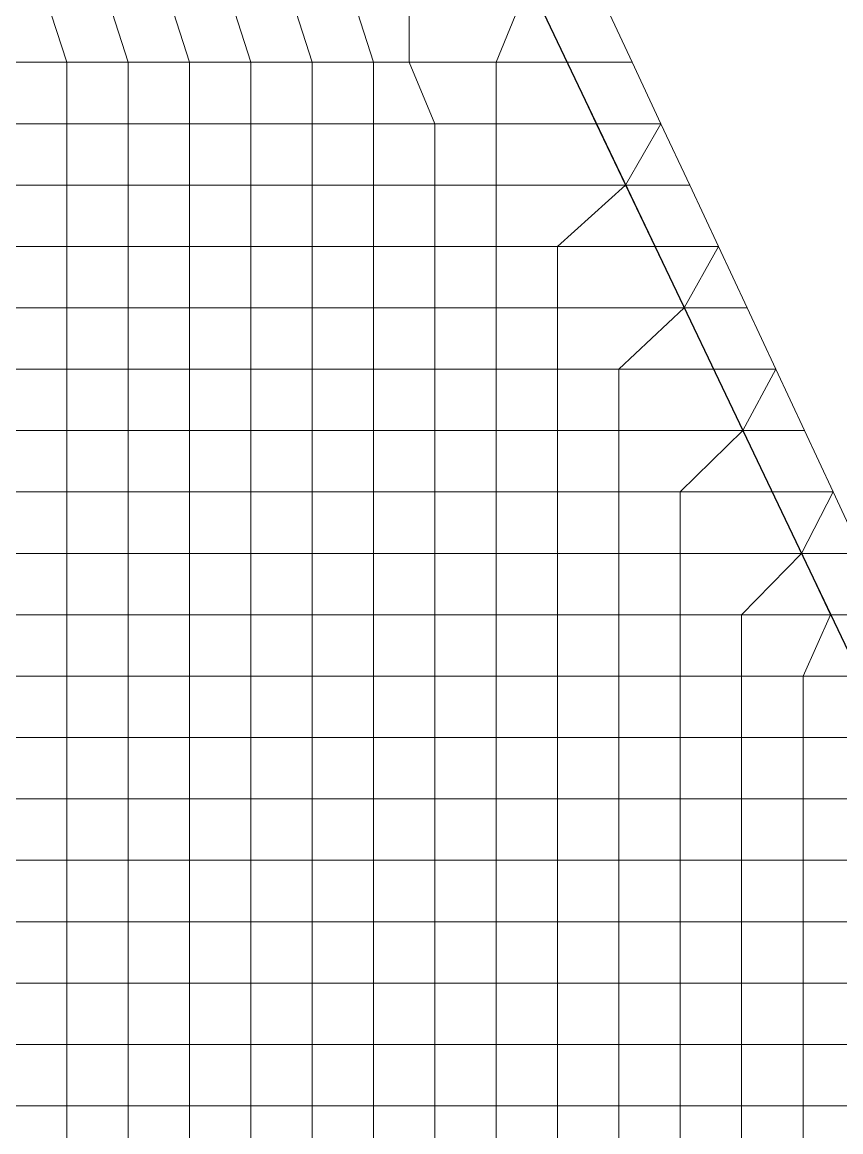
# Model space of a CAD drawing. Header units: inches. Extents: x 0 to 43.9, y -17.3 to 19.6.
# Drawn here: x 33.423 to 36.759, y -4.683 to -0.163 of the extents above; entities that cross this region are included whole.
import ezdxf

# ---------------------------------------------------------------- set-up
doc = ezdxf.new("R2010")
doc.units = ezdxf.units.IN
doc.header["$MEASUREMENT"] = 0
doc.layers.add('SAP.Beam 30X80', color=70, linetype='Continuous', lineweight=30)
doc.layers.add('SAP.Slab 30cm', color=11, linetype='Continuous', lineweight=15)

msp = doc.modelspace()

# ---------------------------------------------------------------- linework, layer by layer
at = {"layer": 'SAP.Beam 30X80'}
msp.add_line((34.35900000000004, 2.36341), (37.31209999999987, -3.821988999999998), dxfattribs=at)
at = {"layer": 'SAP.Slab 30cm'}
for points in [[(33.35499999999985, -0.3267500000000041), (33.60499999999986, -0.3267500000000041), (33.5, 0), (33.25, 0)], [(33.60499999999986, -0.3267500000000041), (33.85499999999986, -0.3267500000000041), (33.75, 0), (33.5, 0)], [(33.85499999999986, -0.3267500000000041), (34.10499999999986, -0.3267500000000041), (34, 0), (33.75, 0)], [(34.10499999999986, -0.3267500000000041), (34.35499999999986, -0.3267500000000041), (34.25, 0), (34, 0)], [(34.35499999999986, -0.3267500000000041), (34.60499999999985, -0.3267500000000041), (34.5, 0), (34.25, 0)], [(34.60499999999985, -0.3267500000000041), (34.85499999999986, -0.3267500000000041), (34.75, 0), (34.5, 0)], [(34.85499999999986, -0.3267500000000041), (35, -0.3267500000000041), (35, 0), (34.75, 0)], [(35, -0.3267500000000041), (35.35499999999986, -0.3267500000000041), (35.48736472974497, 0), (35, 0)], [(35.35499999999986, -0.3267500000000041), (35.6433652440206, -0.3267500000000041), (35.48736472974497, 0)], [(35.6433652440206, -0.3267500000000041), (35.90934234234226, -0.3267500000000041), (35.75650403418115, 0), (35.48736472974497, 0)], [(33.35499999999985, -0.5767500000000041), (33.60499999999986, -0.5767500000000041), (33.60499999999986, -0.3267500000000041), (33.35499999999985, -0.3267500000000041)], [(33.60499999999986, -0.5767500000000041), (33.85499999999986, -0.5767500000000041), (33.85499999999986, -0.3267500000000041), (33.60499999999986, -0.3267500000000041)], [(33.85499999999986, -0.5767500000000041), (34.10499999999986, -0.5767500000000041), (34.10499999999986, -0.3267500000000041), (33.85499999999986, -0.3267500000000041)], [(34.10499999999986, -0.5767500000000041), (34.35499999999986, -0.5767500000000041), (34.35499999999986, -0.3267500000000041), (34.10499999999986, -0.3267500000000041)], [(34.35499999999986, -0.5767500000000041), (34.60499999999985, -0.5767500000000041), (34.60499999999985, -0.3267500000000041), (34.35499999999986, -0.3267500000000041)], [(34.60499999999985, -0.5767500000000041), (34.85499999999986, -0.5767500000000041), (34.85499999999986, -0.3267500000000041), (34.60499999999985, -0.3267500000000041)], [(34.85499999999986, -0.5767500000000041), (35.10499999999986, -0.5767500000000041), (35, -0.3267500000000041), (34.85499999999986, -0.3267500000000041)], [(35.10499999999986, -0.5767500000000041), (35.35499999999986, -0.5767500000000041), (35.35499999999986, -0.3267500000000041), (35, -0.3267500000000041)], [(35.35499999999986, -0.5767500000000041), (35.762722944308, -0.5767500000000041), (35.6433652440206, -0.3267500000000041), (35.35499999999986, -0.3267500000000041)], [(35.762722944308, -0.5767500000000041), (36.02628060413346, -0.5767500000000041), (35.90934234234226, -0.3267500000000041), (35.6433652440206, -0.3267500000000041)], [(33.35499999999985, -0.8267500000000039), (33.60499999999986, -0.8267500000000039), (33.60499999999986, -0.5767500000000041), (33.35499999999985, -0.5767500000000041)], [(33.60499999999986, -0.8267500000000039), (33.85499999999986, -0.8267500000000039), (33.85499999999986, -0.5767500000000041), (33.60499999999986, -0.5767500000000041)], [(33.85499999999986, -0.8267500000000039), (34.10499999999986, -0.8267500000000039), (34.10499999999986, -0.5767500000000041), (33.85499999999986, -0.5767500000000041)], [(34.10499999999986, -0.8267500000000039), (34.35499999999986, -0.8267500000000039), (34.35499999999986, -0.5767500000000041), (34.10499999999986, -0.5767500000000041)], [(34.35499999999986, -0.8267500000000039), (34.60499999999985, -0.8267500000000039), (34.60499999999985, -0.5767500000000041), (34.35499999999986, -0.5767500000000041)], [(34.60499999999985, -0.8267500000000039), (34.85499999999986, -0.8267500000000039), (34.85499999999986, -0.5767500000000041), (34.60499999999985, -0.5767500000000041)], [(34.85499999999986, -0.8267500000000039), (35.10499999999986, -0.8267500000000039), (35.10499999999986, -0.5767500000000041), (34.85499999999986, -0.5767500000000041)], [(35.10499999999986, -0.8267500000000039), (35.35499999999986, -0.8267500000000039), (35.35499999999986, -0.5767500000000041), (35.10499999999986, -0.5767500000000041)], [(35.35499999999986, -0.8267500000000039), (35.88208064459539, -0.8267500000000036), (35.762722944308, -0.5767500000000041), (35.35499999999986, -0.5767500000000041)], [(35.88208064459539, -0.8267500000000036), (35.88208064459539, -0.8267500000000036), (36.02628060413346, -0.5767500000000041), (35.762722944308, -0.5767500000000041)], [(35.88208064459539, -0.8267500000000019), (36.14321886592467, -0.8267500000000056), (36.02628060413346, -0.5767500000000041)], [(33.35499999999985, -1.076750000000004), (33.60499999999986, -1.076750000000004), (33.60499999999986, -0.8267500000000039), (33.35499999999985, -0.8267500000000039)], [(33.60499999999986, -1.076750000000004), (33.85499999999986, -1.076750000000004), (33.85499999999986, -0.8267500000000039), (33.60499999999986, -0.8267500000000039)], [(33.85499999999986, -1.076750000000004), (34.10499999999986, -1.076750000000004), (34.10499999999986, -0.8267500000000039), (33.85499999999986, -0.8267500000000039)], [(34.10499999999986, -1.076750000000004), (34.35499999999986, -1.076750000000004), (34.35499999999986, -0.8267500000000039), (34.10499999999986, -0.8267500000000039)], [(34.35499999999986, -1.076750000000004), (34.60499999999985, -1.076750000000004), (34.60499999999985, -0.8267500000000039), (34.35499999999986, -0.8267500000000039)], [(34.60499999999985, -1.076750000000004), (34.85499999999986, -1.076750000000004), (34.85499999999986, -0.8267500000000039), (34.60499999999985, -0.8267500000000039)], [(34.85499999999986, -1.076750000000004), (35.10499999999986, -1.076750000000004), (35.10499999999986, -0.8267500000000039), (34.85499999999986, -0.8267500000000039)], [(35.10499999999986, -1.076750000000004), (35.35499999999986, -1.076750000000004), (35.35499999999986, -0.8267500000000039), (35.10499999999986, -0.8267500000000039)], [(35.35499999999986, -1.076750000000004), (35.60499999999986, -1.076750000000004), (35.88208064459539, -0.8267500000000036), (35.35499999999986, -0.8267500000000039)], [(35.60499999999986, -1.076750000000004), (36.00143834488279, -1.076750000000004), (35.88208064459539, -0.8267500000000036)], [(36.00143834488279, -1.076750000000004), (36.26015712771587, -1.076750000000004), (36.14321886592467, -0.8267500000000056), (35.88208064459539, -0.8267500000000036)], [(33.35499999999985, -1.326750000000004), (33.60499999999986, -1.326750000000004), (33.60499999999986, -1.076750000000004), (33.35499999999985, -1.076750000000004)], [(33.60499999999986, -1.326750000000004), (33.85499999999986, -1.326750000000004), (33.85499999999986, -1.076750000000004), (33.60499999999986, -1.076750000000004)], [(33.85499999999986, -1.326750000000004), (34.10499999999986, -1.326750000000004), (34.10499999999986, -1.076750000000004), (33.85499999999986, -1.076750000000004)], [(34.10499999999986, -1.326750000000004), (34.35499999999986, -1.326750000000004), (34.35499999999986, -1.076750000000004), (34.10499999999986, -1.076750000000004)], [(34.35499999999986, -1.326750000000004), (34.60499999999985, -1.326750000000004), (34.60499999999985, -1.076750000000004), (34.35499999999986, -1.076750000000004)], [(34.60499999999985, -1.326750000000004), (34.85499999999986, -1.326750000000004), (34.85499999999986, -1.076750000000004), (34.60499999999985, -1.076750000000004)], [(34.85499999999986, -1.326750000000004), (35.10499999999986, -1.326750000000004), (35.10499999999986, -1.076750000000004), (34.85499999999986, -1.076750000000004)], [(35.10499999999986, -1.326750000000004), (35.35499999999986, -1.326750000000004), (35.35499999999986, -1.076750000000004), (35.10499999999986, -1.076750000000004)], [(35.35499999999986, -1.326750000000004), (35.60499999999986, -1.326750000000004), (35.60499999999986, -1.076750000000004), (35.35499999999986, -1.076750000000004)], [(35.60499999999986, -1.326750000000004), (36.12079604517018, -1.32675), (36.00143834488279, -1.076750000000004), (35.60499999999986, -1.076750000000004)], [(36.12079604517018, -1.32675), (36.12079604517018, -1.326750000000004), (36.26015712771587, -1.076750000000004), (36.00143834488279, -1.076750000000004)], [(36.12079604517018, -1.326750000000004), (36.37709538950708, -1.326750000000004), (36.26015712771587, -1.076750000000004)], [(33.35499999999985, -1.576750000000004), (33.60499999999986, -1.576750000000004), (33.60499999999986, -1.326750000000004), (33.35499999999985, -1.326750000000004)], [(33.60499999999986, -1.576750000000004), (33.85499999999986, -1.576750000000004), (33.85499999999986, -1.326750000000004), (33.60499999999986, -1.326750000000004)], [(33.85499999999986, -1.576750000000004), (34.10499999999986, -1.576750000000004), (34.10499999999986, -1.326750000000004), (33.85499999999986, -1.326750000000004)], [(34.10499999999986, -1.576750000000004), (34.35499999999986, -1.576750000000004), (34.35499999999986, -1.326750000000004), (34.10499999999986, -1.326750000000004)], [(34.35499999999986, -1.576750000000004), (34.60499999999985, -1.576750000000004), (34.60499999999985, -1.326750000000004), (34.35499999999986, -1.326750000000004)], [(34.60499999999985, -1.576750000000004), (34.85499999999986, -1.576750000000004), (34.85499999999986, -1.326750000000004), (34.60499999999985, -1.326750000000004)], [(34.85499999999986, -1.576750000000004), (35.10499999999986, -1.576750000000004), (35.10499999999986, -1.326750000000004), (34.85499999999986, -1.326750000000004)], [(35.10499999999986, -1.576750000000004), (35.35499999999986, -1.576750000000004), (35.35499999999986, -1.326750000000004), (35.10499999999986, -1.326750000000004)], [(35.35499999999986, -1.576750000000004), (35.60499999999986, -1.576750000000004), (35.60499999999986, -1.326750000000004), (35.35499999999986, -1.326750000000004)], [(35.60499999999986, -1.576750000000004), (35.85499999999985, -1.576750000000004), (36.12079604517018, -1.32675), (35.60499999999986, -1.326750000000004)], [(35.85499999999985, -1.576750000000004), (36.24015374545758, -1.576750000000004), (36.12079604517018, -1.326750000000004), (36.12079604517018, -1.32675)], [(36.24015374545758, -1.576750000000004), (36.49403365129828, -1.576750000000004), (36.37709538950708, -1.326750000000004), (36.12079604517018, -1.326750000000004)], [(33.35499999999985, -1.826750000000004), (33.60499999999986, -1.826750000000004), (33.60499999999986, -1.576750000000004), (33.35499999999985, -1.576750000000004)], [(33.60499999999986, -1.826750000000004), (33.85499999999986, -1.826750000000004), (33.85499999999986, -1.576750000000004), (33.60499999999986, -1.576750000000004)], [(33.85499999999986, -1.826750000000004), (34.10499999999986, -1.826750000000004), (34.10499999999986, -1.576750000000004), (33.85499999999986, -1.576750000000004)], [(34.10499999999986, -1.826750000000004), (34.35499999999986, -1.826750000000004), (34.35499999999986, -1.576750000000004), (34.10499999999986, -1.576750000000004)], [(34.35499999999986, -1.826750000000004), (34.60499999999985, -1.826750000000004), (34.60499999999985, -1.576750000000004), (34.35499999999986, -1.576750000000004)], [(34.60499999999985, -1.826750000000004), (34.85499999999986, -1.826750000000004), (34.85499999999986, -1.576750000000004), (34.60499999999985, -1.576750000000004)], [(34.85499999999986, -1.826750000000004), (35.10499999999986, -1.826750000000004), (35.10499999999986, -1.576750000000004), (34.85499999999986, -1.576750000000004)], [(35.10499999999986, -1.826750000000004), (35.35499999999986, -1.826750000000004), (35.35499999999986, -1.576750000000004), (35.10499999999986, -1.576750000000004)], [(35.35499999999986, -1.826750000000004), (35.60499999999986, -1.826750000000004), (35.60499999999986, -1.576750000000004), (35.35499999999986, -1.576750000000004)], [(35.60499999999986, -1.826750000000004), (35.85499999999985, -1.826750000000004), (35.85499999999985, -1.576750000000004), (35.60499999999986, -1.576750000000004)], [(35.85499999999985, -1.826750000000004), (36.35951144574497, -1.826750000000004), (36.24015374545758, -1.576750000000004), (35.85499999999985, -1.576750000000004)], [(36.35951144574497, -1.826750000000004), (36.35951144574497, -1.826750000000004), (36.49403365129828, -1.576750000000004), (36.24015374545758, -1.576750000000004)], [(36.35951144574497, -1.826750000000004), (36.61097191308949, -1.826750000000004), (36.49403365129828, -1.576750000000004)], [(33.35499999999985, -2.076750000000004), (33.60499999999986, -2.076750000000004), (33.60499999999986, -1.826750000000004), (33.35499999999985, -1.826750000000004)], [(33.60499999999986, -2.076750000000004), (33.85499999999986, -2.076750000000004), (33.85499999999986, -1.826750000000004), (33.60499999999986, -1.826750000000004)], [(33.85499999999986, -2.076750000000004), (34.10499999999986, -2.076750000000004), (34.10499999999986, -1.826750000000004), (33.85499999999986, -1.826750000000004)], [(34.10499999999986, -2.076750000000004), (34.35499999999986, -2.076750000000004), (34.35499999999986, -1.826750000000004), (34.10499999999986, -1.826750000000004)], [(34.35499999999986, -2.076750000000004), (34.60499999999985, -2.076750000000004), (34.60499999999985, -1.826750000000004), (34.35499999999986, -1.826750000000004)], [(34.60499999999985, -2.076750000000004), (34.85499999999986, -2.076750000000004), (34.85499999999986, -1.826750000000004), (34.60499999999985, -1.826750000000004)], [(34.85499999999986, -2.076750000000004), (35.10499999999986, -2.076750000000004), (35.10499999999986, -1.826750000000004), (34.85499999999986, -1.826750000000004)], [(35.10499999999986, -2.076750000000004), (35.35499999999986, -2.076750000000004), (35.35499999999986, -1.826750000000004), (35.10499999999986, -1.826750000000004)], [(35.35499999999986, -2.076750000000004), (35.60499999999986, -2.076750000000004), (35.60499999999986, -1.826750000000004), (35.35499999999986, -1.826750000000004)], [(35.60499999999986, -2.076750000000004), (35.85499999999985, -2.076750000000004), (35.85499999999985, -1.826750000000004), (35.60499999999986, -1.826750000000004)], [(35.85499999999985, -2.076750000000004), (36.10499999999986, -2.076750000000004), (36.35951144574497, -1.826750000000004), (35.85499999999985, -1.826750000000004)], [(36.10499999999986, -2.076750000000004), (36.47886914603237, -2.076750000000004), (36.35951144574497, -1.826750000000004)], [(36.47886914603237, -2.076750000000004), (36.72791017488068, -2.076750000000004), (36.61097191308949, -1.826750000000004), (36.35951144574497, -1.826750000000004)], [(33.35499999999985, -2.326750000000004), (33.60499999999986, -2.326750000000004), (33.60499999999986, -2.076750000000004), (33.35499999999985, -2.076750000000004)], [(33.60499999999986, -2.326750000000004), (33.85499999999986, -2.326750000000004), (33.85499999999986, -2.076750000000004), (33.60499999999986, -2.076750000000004)], [(33.85499999999986, -2.326750000000004), (34.10499999999986, -2.326750000000004), (34.10499999999986, -2.076750000000004), (33.85499999999986, -2.076750000000004)], [(34.10499999999986, -2.326750000000004), (34.35499999999986, -2.326750000000004), (34.35499999999986, -2.076750000000004), (34.10499999999986, -2.076750000000004)], [(34.35499999999986, -2.326750000000004), (34.60499999999985, -2.326750000000004), (34.60499999999985, -2.076750000000004), (34.35499999999986, -2.076750000000004)], [(34.60499999999985, -2.326750000000004), (34.85499999999986, -2.326750000000004), (34.85499999999986, -2.076750000000004), (34.60499999999985, -2.076750000000004)], [(34.85499999999986, -2.326750000000004), (35.10499999999986, -2.326750000000004), (35.10499999999986, -2.076750000000004), (34.85499999999986, -2.076750000000004)], [(35.10499999999986, -2.326750000000004), (35.35499999999986, -2.326750000000004), (35.35499999999986, -2.076750000000004), (35.10499999999986, -2.076750000000004)], [(35.35499999999986, -2.326750000000004), (35.60499999999986, -2.326750000000004), (35.60499999999986, -2.076750000000004), (35.35499999999986, -2.076750000000004)], [(35.60499999999986, -2.326750000000004), (35.85499999999985, -2.326750000000004), (35.85499999999985, -2.076750000000004), (35.60499999999986, -2.076750000000004)], [(35.85499999999985, -2.326750000000004), (36.10499999999986, -2.326750000000004), (36.10499999999986, -2.076750000000004), (35.85499999999985, -2.076750000000004)], [(36.10499999999986, -2.326750000000004), (36.59822684631976, -2.326750000000004), (36.47886914603237, -2.076750000000004), (36.10499999999986, -2.076750000000004)], [(36.59822684631976, -2.326750000000004), (36.59822684631976, -2.326750000000004), (36.72791017488068, -2.076750000000004), (36.47886914603237, -2.076750000000004)], [(36.59822684631976, -2.326750000000004), (36.84484843667191, -2.326750000000004), (36.72791017488068, -2.07675), (36.72791017488068, -2.076750000000004)], [(33.35499999999985, -2.576750000000004), (33.60499999999986, -2.576750000000004), (33.60499999999986, -2.326750000000004), (33.35499999999985, -2.326750000000004)], [(33.60499999999986, -2.576750000000004), (33.85499999999986, -2.576750000000004), (33.85499999999986, -2.326750000000004), (33.60499999999986, -2.326750000000004)], [(33.85499999999986, -2.576750000000004), (34.10499999999986, -2.576750000000004), (34.10499999999986, -2.326750000000004), (33.85499999999986, -2.326750000000004)], [(34.10499999999986, -2.576750000000004), (34.35499999999986, -2.576750000000004), (34.35499999999986, -2.326750000000004), (34.10499999999986, -2.326750000000004)], [(34.35499999999986, -2.576750000000004), (34.60499999999985, -2.576750000000004), (34.60499999999985, -2.326750000000004), (34.35499999999986, -2.326750000000004)], [(34.60499999999985, -2.576750000000004), (34.85499999999986, -2.576750000000004), (34.85499999999986, -2.326750000000004), (34.60499999999985, -2.326750000000004)], [(34.85499999999986, -2.576750000000004), (35.10499999999986, -2.576750000000004), (35.10499999999986, -2.326750000000004), (34.85499999999986, -2.326750000000004)], [(35.10499999999986, -2.576750000000004), (35.35499999999986, -2.576750000000004), (35.35499999999986, -2.326750000000004), (35.10499999999986, -2.326750000000004)], [(35.35499999999986, -2.576750000000004), (35.60499999999986, -2.576750000000004), (35.60499999999986, -2.326750000000004), (35.35499999999986, -2.326750000000004)], [(35.60499999999986, -2.576750000000004), (35.85499999999985, -2.576750000000004), (35.85499999999985, -2.326750000000004), (35.60499999999986, -2.326750000000004)], [(35.85499999999985, -2.576750000000004), (36.10499999999986, -2.576750000000004), (36.10499999999986, -2.326750000000004), (35.85499999999985, -2.326750000000004)], [(36.10499999999986, -2.576750000000004), (36.35499999999986, -2.576750000000004), (36.59822684631976, -2.326750000000004), (36.10499999999986, -2.326750000000004)], [(36.35499999999986, -2.576750000000004), (36.71758454660716, -2.576750000000004), (36.59822684631976, -2.326750000000004)], [(36.71758454660716, -2.576750000000004), (36.9617866984631, -2.576750000000004), (36.84484843667191, -2.326750000000004), (36.59822684631976, -2.326750000000004)], [(33.35499999999985, -2.826750000000004), (33.60499999999986, -2.826750000000004), (33.60499999999986, -2.576750000000004), (33.35499999999985, -2.576750000000004)], [(33.60499999999986, -2.826750000000004), (33.85499999999986, -2.826750000000004), (33.85499999999986, -2.576750000000004), (33.60499999999986, -2.576750000000004)], [(33.85499999999986, -2.826750000000004), (34.10499999999986, -2.826750000000004), (34.10499999999986, -2.576750000000004), (33.85499999999986, -2.576750000000004)], [(34.10499999999986, -2.826750000000004), (34.35499999999986, -2.826750000000004), (34.35499999999986, -2.576750000000004), (34.10499999999986, -2.576750000000004)], [(34.35499999999986, -2.826750000000004), (34.60499999999985, -2.826750000000004), (34.60499999999985, -2.576750000000004), (34.35499999999986, -2.576750000000004)], [(34.60499999999985, -2.826750000000004), (34.85499999999986, -2.826750000000004), (34.85499999999986, -2.576750000000004), (34.60499999999985, -2.576750000000004)], [(34.85499999999986, -2.826750000000004), (35.10499999999986, -2.826750000000004), (35.10499999999986, -2.576750000000004), (34.85499999999986, -2.576750000000004)], [(35.10499999999986, -2.826750000000004), (35.35499999999986, -2.826750000000004), (35.35499999999986, -2.576750000000004), (35.10499999999986, -2.576750000000004)], [(35.35499999999986, -2.826750000000004), (35.60499999999986, -2.826750000000004), (35.60499999999986, -2.576750000000004), (35.35499999999986, -2.576750000000004)], [(35.60499999999986, -2.826750000000004), (35.85499999999985, -2.826750000000004), (35.85499999999985, -2.576750000000004), (35.60499999999986, -2.576750000000004)], [(35.85499999999985, -2.826750000000004), (36.10499999999986, -2.826750000000004), (36.10499999999986, -2.576750000000004), (35.85499999999985, -2.576750000000004)], [(36.10499999999986, -2.826750000000004), (36.35499999999986, -2.826750000000004), (36.35499999999986, -2.576750000000004), (36.10499999999986, -2.576750000000004)], [(36.35499999999986, -2.826750000000004), (36.60499999999986, -2.826750000000004), (36.71758454660716, -2.576750000000004), (36.35499999999986, -2.576750000000004)], [(36.60499999999986, -2.826750000000004), (36.83694224689455, -2.826750000000004), (36.9617866984631, -2.576750000000004), (36.71758454660716, -2.576750000000004)], [(33.35499999999985, -3.076750000000004), (33.60499999999986, -3.076750000000004), (33.60499999999986, -2.826750000000004), (33.35499999999985, -2.826750000000004)], [(33.60499999999986, -3.076750000000004), (33.85499999999986, -3.076750000000004), (33.85499999999986, -2.826750000000004), (33.60499999999986, -2.826750000000004)], [(33.85499999999986, -3.076750000000004), (34.10499999999986, -3.076750000000004), (34.10499999999986, -2.826750000000004), (33.85499999999986, -2.826750000000004)], [(34.10499999999986, -3.076750000000004), (34.35499999999986, -3.076750000000004), (34.35499999999986, -2.826750000000004), (34.10499999999986, -2.826750000000004)], [(34.35499999999986, -3.076750000000004), (34.60499999999985, -3.076750000000004), (34.60499999999985, -2.826750000000004), (34.35499999999986, -2.826750000000004)], [(34.60499999999985, -3.076750000000004), (34.85499999999986, -3.076750000000004), (34.85499999999986, -2.826750000000004), (34.60499999999985, -2.826750000000004)], [(34.85499999999986, -3.076750000000004), (35.10499999999986, -3.076750000000004), (35.10499999999986, -2.826750000000004), (34.85499999999986, -2.826750000000004)], [(35.10499999999986, -3.076750000000004), (35.35499999999986, -3.076750000000004), (35.35499999999986, -2.826750000000004), (35.10499999999986, -2.826750000000004)], [(35.35499999999986, -3.076750000000004), (35.60499999999986, -3.076750000000004), (35.60499999999986, -2.826750000000004), (35.35499999999986, -2.826750000000004)], [(35.60499999999986, -3.076750000000004), (35.85499999999985, -3.076750000000004), (35.85499999999985, -2.826750000000004), (35.60499999999986, -2.826750000000004)], [(35.85499999999985, -3.076750000000004), (36.10499999999986, -3.076750000000004), (36.10499999999986, -2.826750000000004), (35.85499999999985, -2.826750000000004)], [(36.10499999999986, -3.076750000000004), (36.35499999999986, -3.076750000000004), (36.35499999999986, -2.826750000000004), (36.10499999999986, -2.826750000000004)], [(36.35499999999986, -3.076750000000004), (36.60499999999986, -3.076750000000004), (36.60499999999986, -2.826750000000004), (36.35499999999986, -2.826750000000004)], [(36.60499999999986, -3.076750000000004), (36.95629994718196, -3.076750000000004), (36.83694224689455, -2.826750000000004), (36.60499999999986, -2.826750000000004)], [(33.35499999999985, -3.326750000000004), (33.60499999999986, -3.326750000000004), (33.60499999999986, -3.076750000000004), (33.35499999999985, -3.076750000000004)], [(33.60499999999986, -3.326750000000004), (33.85499999999986, -3.326750000000004), (33.85499999999986, -3.076750000000004), (33.60499999999986, -3.076750000000004)], [(33.85499999999986, -3.326750000000004), (34.10499999999986, -3.326750000000004), (34.10499999999986, -3.076750000000004), (33.85499999999986, -3.076750000000004)], [(34.10499999999986, -3.326750000000004), (34.35499999999986, -3.326750000000004), (34.35499999999986, -3.076750000000004), (34.10499999999986, -3.076750000000004)], [(34.35499999999986, -3.326750000000004), (34.60499999999985, -3.326750000000004), (34.60499999999985, -3.076750000000004), (34.35499999999986, -3.076750000000004)], [(34.60499999999985, -3.326750000000004), (34.85499999999986, -3.326750000000004), (34.85499999999986, -3.076750000000004), (34.60499999999985, -3.076750000000004)], [(34.85499999999986, -3.326750000000004), (35.10499999999986, -3.326750000000004), (35.10499999999986, -3.076750000000004), (34.85499999999986, -3.076750000000004)], [(35.10499999999986, -3.326750000000004), (35.35499999999986, -3.326750000000004), (35.35499999999986, -3.076750000000004), (35.10499999999986, -3.076750000000004)], [(35.35499999999986, -3.326750000000004), (35.60499999999986, -3.326750000000004), (35.60499999999986, -3.076750000000004), (35.35499999999986, -3.076750000000004)], [(35.60499999999986, -3.326750000000004), (35.85499999999985, -3.326750000000004), (35.85499999999985, -3.076750000000004), (35.60499999999986, -3.076750000000004)], [(35.85499999999985, -3.326750000000004), (36.10499999999986, -3.326750000000004), (36.10499999999986, -3.076750000000004), (35.85499999999985, -3.076750000000004)], [(36.10499999999986, -3.326750000000004), (36.35499999999986, -3.326750000000004), (36.35499999999986, -3.076750000000004), (36.10499999999986, -3.076750000000004)], [(36.35499999999986, -3.326750000000004), (36.60499999999986, -3.326750000000004), (36.60499999999986, -3.076750000000004), (36.35499999999986, -3.076750000000004)], [(36.60499999999986, -3.326750000000004), (37.07565764746934, -3.326750000000004), (36.95629994718196, -3.076750000000004), (36.60499999999986, -3.076750000000004)], [(33.35499999999985, -3.576750000000004), (33.60499999999986, -3.576750000000004), (33.60499999999986, -3.326750000000004), (33.35499999999985, -3.326750000000004)], [(33.60499999999986, -3.576750000000004), (33.85499999999986, -3.576750000000004), (33.85499999999986, -3.326750000000004), (33.60499999999986, -3.326750000000004)], [(33.85499999999986, -3.576750000000004), (34.10499999999986, -3.576750000000004), (34.10499999999986, -3.326750000000004), (33.85499999999986, -3.326750000000004)], [(34.10499999999986, -3.576750000000004), (34.35499999999986, -3.576750000000004), (34.35499999999986, -3.326750000000004), (34.10499999999986, -3.326750000000004)], [(34.35499999999986, -3.576750000000004), (34.60499999999985, -3.576750000000004), (34.60499999999985, -3.326750000000004), (34.35499999999986, -3.326750000000004)], [(34.60499999999985, -3.576750000000004), (34.85499999999986, -3.576750000000004), (34.85499999999986, -3.326750000000004), (34.60499999999985, -3.326750000000004)], [(34.85499999999986, -3.576750000000004), (35.10499999999986, -3.576750000000004), (35.10499999999986, -3.326750000000004), (34.85499999999986, -3.326750000000004)], [(35.10499999999986, -3.576750000000004), (35.35499999999986, -3.576750000000004), (35.35499999999986, -3.326750000000004), (35.10499999999986, -3.326750000000004)], [(35.35499999999986, -3.576750000000004), (35.60499999999986, -3.576750000000004), (35.60499999999986, -3.326750000000004), (35.35499999999986, -3.326750000000004)], [(35.60499999999986, -3.576750000000004), (35.85499999999985, -3.576750000000004), (35.85499999999985, -3.326750000000004), (35.60499999999986, -3.326750000000004)], [(35.85499999999985, -3.576750000000004), (36.10499999999986, -3.576750000000004), (36.10499999999986, -3.326750000000004), (35.85499999999985, -3.326750000000004)], [(36.10499999999986, -3.576750000000004), (36.35499999999986, -3.576750000000004), (36.35499999999986, -3.326750000000004), (36.10499999999986, -3.326750000000004)], [(36.35499999999986, -3.576750000000004), (36.60499999999986, -3.576750000000004), (36.60499999999986, -3.326750000000004), (36.35499999999986, -3.326750000000004)], [(36.60499999999986, -3.576750000000004), (36.85499999999986, -3.576750000000004), (36.85499999999986, -3.326750000000004), (36.60499999999986, -3.326750000000004)], [(33.35499999999985, -3.826750000000004), (33.60499999999986, -3.826750000000004), (33.60499999999986, -3.576750000000004), (33.35499999999985, -3.576750000000004)], [(33.60499999999986, -3.826750000000004), (33.85499999999986, -3.826750000000004), (33.85499999999986, -3.576750000000004), (33.60499999999986, -3.576750000000004)], [(33.85499999999986, -3.826750000000004), (34.10499999999986, -3.826750000000004), (34.10499999999986, -3.576750000000004), (33.85499999999986, -3.576750000000004)], [(34.10499999999986, -3.826750000000004), (34.35499999999986, -3.826750000000004), (34.35499999999986, -3.576750000000004), (34.10499999999986, -3.576750000000004)], [(34.35499999999986, -3.826750000000004), (34.60499999999985, -3.826750000000004), (34.60499999999985, -3.576750000000004), (34.35499999999986, -3.576750000000004)], [(34.60499999999985, -3.826750000000004), (34.85499999999986, -3.826750000000004), (34.85499999999986, -3.576750000000004), (34.60499999999985, -3.576750000000004)], [(34.85499999999986, -3.826750000000004), (35.10499999999986, -3.826750000000004), (35.10499999999986, -3.576750000000004), (34.85499999999986, -3.576750000000004)], [(35.10499999999986, -3.826750000000004), (35.35499999999986, -3.826750000000004), (35.35499999999986, -3.576750000000004), (35.10499999999986, -3.576750000000004)], [(35.35499999999986, -3.826750000000004), (35.60499999999986, -3.826750000000004), (35.60499999999986, -3.576750000000004), (35.35499999999986, -3.576750000000004)], [(35.60499999999986, -3.826750000000004), (35.85499999999985, -3.826750000000004), (35.85499999999985, -3.576750000000004), (35.60499999999986, -3.576750000000004)], [(35.85499999999985, -3.826750000000004), (36.10499999999986, -3.826750000000004), (36.10499999999986, -3.576750000000004), (35.85499999999985, -3.576750000000004)], [(36.10499999999986, -3.826750000000004), (36.35499999999986, -3.826750000000004), (36.35499999999986, -3.576750000000004), (36.10499999999986, -3.576750000000004)], [(36.35499999999986, -3.826750000000004), (36.60499999999986, -3.826750000000004), (36.60499999999986, -3.576750000000004), (36.35499999999986, -3.576750000000004)], [(36.60499999999986, -3.826750000000004), (36.85499999999986, -3.826750000000004), (36.85499999999986, -3.576750000000004), (36.60499999999986, -3.576750000000004)], [(33.35499999999985, -4.076750000000004), (33.60499999999986, -4.076750000000004), (33.60499999999986, -3.826750000000004), (33.35499999999985, -3.826750000000004)], [(33.60499999999986, -4.076750000000004), (33.85499999999986, -4.076750000000004), (33.85499999999986, -3.826750000000004), (33.60499999999986, -3.826750000000004)], [(33.85499999999986, -4.076750000000004), (34.10499999999986, -4.076750000000004), (34.10499999999986, -3.826750000000004), (33.85499999999986, -3.826750000000004)], [(34.10499999999986, -4.076750000000004), (34.35499999999986, -4.076750000000004), (34.35499999999986, -3.826750000000004), (34.10499999999986, -3.826750000000004)], [(34.35499999999986, -4.076750000000004), (34.60499999999985, -4.076750000000004), (34.60499999999985, -3.826750000000004), (34.35499999999986, -3.826750000000004)], [(34.60499999999985, -4.076750000000004), (34.85499999999986, -4.076750000000004), (34.85499999999986, -3.826750000000004), (34.60499999999985, -3.826750000000004)], [(34.85499999999986, -4.076750000000004), (35.10499999999986, -4.076750000000004), (35.10499999999986, -3.826750000000004), (34.85499999999986, -3.826750000000004)], [(35.10499999999986, -4.076750000000004), (35.35499999999986, -4.076750000000004), (35.35499999999986, -3.826750000000004), (35.10499999999986, -3.826750000000004)], [(35.35499999999986, -4.076750000000004), (35.60499999999986, -4.076750000000004), (35.60499999999986, -3.826750000000004), (35.35499999999986, -3.826750000000004)], [(35.60499999999986, -4.076750000000004), (35.85499999999985, -4.076750000000004), (35.85499999999985, -3.826750000000004), (35.60499999999986, -3.826750000000004)], [(35.85499999999985, -4.076750000000004), (36.10499999999986, -4.076750000000004), (36.10499999999986, -3.826750000000004), (35.85499999999985, -3.826750000000004)], [(36.10499999999986, -4.076750000000004), (36.35499999999986, -4.076750000000004), (36.35499999999986, -3.826750000000004), (36.10499999999986, -3.826750000000004)], [(36.35499999999986, -4.076750000000004), (36.60499999999986, -4.076750000000004), (36.60499999999986, -3.826750000000004), (36.35499999999986, -3.826750000000004)], [(36.60499999999986, -4.076750000000004), (36.85499999999986, -4.076750000000004), (36.85499999999986, -3.826750000000004), (36.60499999999986, -3.826750000000004)], [(33.35499999999985, -4.326750000000004), (33.60499999999986, -4.326750000000004), (33.60499999999986, -4.076750000000004), (33.35499999999985, -4.076750000000004)], [(33.60499999999986, -4.326750000000004), (33.85499999999986, -4.326750000000004), (33.85499999999986, -4.076750000000004), (33.60499999999986, -4.076750000000004)], [(33.85499999999986, -4.326750000000004), (34.10499999999986, -4.326750000000004), (34.10499999999986, -4.076750000000004), (33.85499999999986, -4.076750000000004)], [(34.10499999999986, -4.326750000000004), (34.35499999999986, -4.326750000000004), (34.35499999999986, -4.076750000000004), (34.10499999999986, -4.076750000000004)], [(34.35499999999986, -4.326750000000004), (34.60499999999985, -4.326750000000004), (34.60499999999985, -4.076750000000004), (34.35499999999986, -4.076750000000004)], [(34.60499999999985, -4.326750000000004), (34.85499999999986, -4.326750000000004), (34.85499999999986, -4.076750000000004), (34.60499999999985, -4.076750000000004)], [(34.85499999999986, -4.326750000000004), (35.10499999999986, -4.326750000000004), (35.10499999999986, -4.076750000000004), (34.85499999999986, -4.076750000000004)], [(35.10499999999986, -4.326750000000004), (35.35499999999986, -4.326750000000004), (35.35499999999986, -4.076750000000004), (35.10499999999986, -4.076750000000004)], [(35.35499999999986, -4.326750000000004), (35.60499999999986, -4.326750000000004), (35.60499999999986, -4.076750000000004), (35.35499999999986, -4.076750000000004)], [(35.60499999999986, -4.326750000000004), (35.85499999999985, -4.326750000000004), (35.85499999999985, -4.076750000000004), (35.60499999999986, -4.076750000000004)], [(35.85499999999985, -4.326750000000004), (36.10499999999986, -4.326750000000004), (36.10499999999986, -4.076750000000004), (35.85499999999985, -4.076750000000004)], [(36.10499999999986, -4.326750000000004), (36.35499999999986, -4.326750000000004), (36.35499999999986, -4.076750000000004), (36.10499999999986, -4.076750000000004)], [(36.35499999999986, -4.326750000000004), (36.60499999999986, -4.326750000000004), (36.60499999999986, -4.076750000000004), (36.35499999999986, -4.076750000000004)], [(36.60499999999986, -4.326750000000004), (36.85499999999986, -4.326750000000004), (36.85499999999986, -4.076750000000004), (36.60499999999986, -4.076750000000004)], [(33.35499999999985, -4.576750000000004), (33.60499999999986, -4.576750000000004), (33.60499999999986, -4.326750000000004), (33.35499999999985, -4.326750000000004)], [(33.60499999999986, -4.576750000000004), (33.85499999999986, -4.576750000000004), (33.85499999999986, -4.326750000000004), (33.60499999999986, -4.326750000000004)], [(33.85499999999986, -4.576750000000004), (34.10499999999986, -4.576750000000004), (34.10499999999986, -4.326750000000004), (33.85499999999986, -4.326750000000004)], [(34.10499999999986, -4.576750000000004), (34.35499999999986, -4.576750000000004), (34.35499999999986, -4.326750000000004), (34.10499999999986, -4.326750000000004)], [(34.35499999999986, -4.576750000000004), (34.60499999999985, -4.576750000000004), (34.60499999999985, -4.326750000000004), (34.35499999999986, -4.326750000000004)], [(34.60499999999985, -4.576750000000004), (34.85499999999986, -4.576750000000004), (34.85499999999986, -4.326750000000004), (34.60499999999985, -4.326750000000004)], [(34.85499999999986, -4.576750000000004), (35.10499999999986, -4.576750000000004), (35.10499999999986, -4.326750000000004), (34.85499999999986, -4.326750000000004)], [(35.10499999999986, -4.576750000000004), (35.35499999999986, -4.576750000000004), (35.35499999999986, -4.326750000000004), (35.10499999999986, -4.326750000000004)], [(35.35499999999986, -4.576750000000004), (35.60499999999986, -4.576750000000004), (35.60499999999986, -4.326750000000004), (35.35499999999986, -4.326750000000004)], [(35.60499999999986, -4.576750000000004), (35.85499999999985, -4.576750000000004), (35.85499999999985, -4.326750000000004), (35.60499999999986, -4.326750000000004)], [(35.85499999999985, -4.576750000000004), (36.10499999999986, -4.576750000000004), (36.10499999999986, -4.326750000000004), (35.85499999999985, -4.326750000000004)], [(36.10499999999986, -4.576750000000004), (36.35499999999986, -4.576750000000004), (36.35499999999986, -4.326750000000004), (36.10499999999986, -4.326750000000004)], [(36.35499999999986, -4.576750000000004), (36.60499999999986, -4.576750000000004), (36.60499999999986, -4.326750000000004), (36.35499999999986, -4.326750000000004)], [(36.60499999999986, -4.576750000000004), (36.85499999999986, -4.576750000000004), (36.85499999999986, -4.326750000000004), (36.60499999999986, -4.326750000000004)], [(33.35499999999985, -4.826750000000004), (33.60499999999986, -4.826750000000004), (33.60499999999986, -4.576750000000004), (33.35499999999985, -4.576750000000004)], [(33.60499999999986, -4.826750000000004), (33.85499999999986, -4.826750000000004), (33.85499999999986, -4.576750000000004), (33.60499999999986, -4.576750000000004)], [(33.85499999999986, -4.826750000000004), (34.10499999999986, -4.826750000000004), (34.10499999999986, -4.576750000000004), (33.85499999999986, -4.576750000000004)], [(34.10499999999986, -4.826750000000004), (34.35499999999986, -4.826750000000004), (34.35499999999986, -4.576750000000004), (34.10499999999986, -4.576750000000004)], [(34.35499999999986, -4.826750000000004), (34.60499999999985, -4.826750000000004), (34.60499999999985, -4.576750000000004), (34.35499999999986, -4.576750000000004)], [(34.60499999999985, -4.826750000000004), (34.85499999999986, -4.826750000000004), (34.85499999999986, -4.576750000000004), (34.60499999999985, -4.576750000000004)], [(34.85499999999986, -4.826750000000004), (35.10499999999986, -4.826750000000004), (35.10499999999986, -4.576750000000004), (34.85499999999986, -4.576750000000004)], [(35.10499999999986, -4.826750000000004), (35.35499999999986, -4.826750000000004), (35.35499999999986, -4.576750000000004), (35.10499999999986, -4.576750000000004)], [(35.35499999999986, -4.826750000000004), (35.60499999999986, -4.826750000000004), (35.60499999999986, -4.576750000000004), (35.35499999999986, -4.576750000000004)], [(35.60499999999986, -4.826750000000004), (35.85499999999985, -4.826750000000004), (35.85499999999985, -4.576750000000004), (35.60499999999986, -4.576750000000004)], [(35.85499999999985, -4.826750000000004), (36.10499999999986, -4.826750000000004), (36.10499999999986, -4.576750000000004), (35.85499999999985, -4.576750000000004)], [(36.10499999999986, -4.826750000000004), (36.35499999999986, -4.826750000000004), (36.35499999999986, -4.576750000000004), (36.10499999999986, -4.576750000000004)], [(36.35499999999986, -4.826750000000004), (36.60499999999986, -4.826750000000004), (36.60499999999986, -4.576750000000004), (36.35499999999986, -4.576750000000004)], [(36.60499999999986, -4.826750000000004), (36.85499999999986, -4.826750000000004), (36.85499999999986, -4.576750000000004), (36.60499999999986, -4.576750000000004)]]:
    msp.add_3dface(points, dxfattribs=at)

doc.saveas('drawing.dxf')
